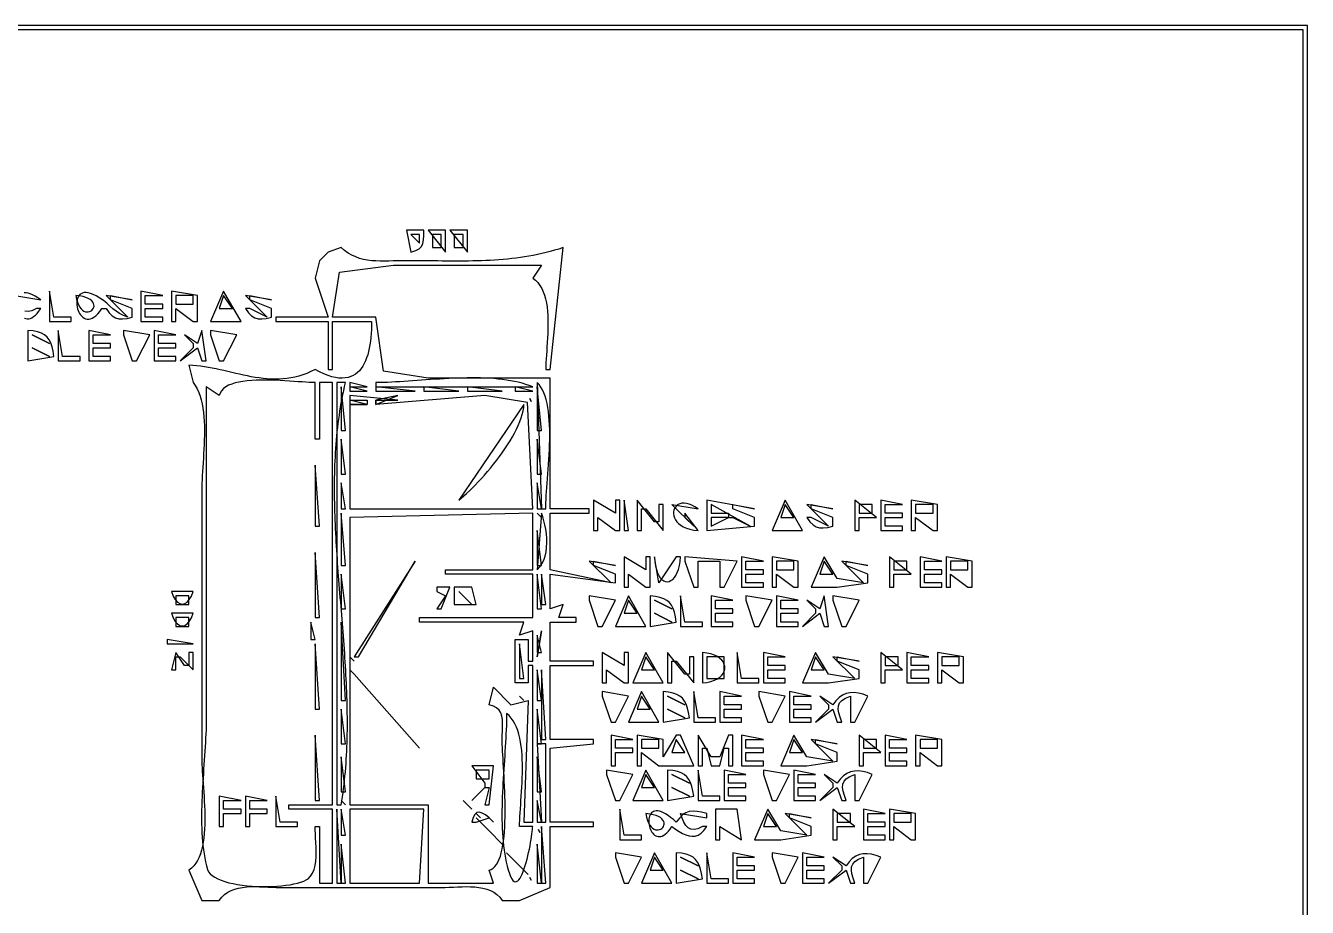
# Model space of a CAD drawing. Extents: x 0 to 2384, y 0 to 1684.
# Drawn here: x 160.5 to 455, y 1310.5 to 1513 of the extents above; entities that cross this region are included whole.
import ezdxf

# ---------------------------------------------------------------- set-up
doc = ezdxf.new("R2010")
doc.units = 0
doc.layers.add('C251', color=251, linetype='CONTINUOUS')
doc.layers.add('C7', color=7, linetype='CONTINUOUS')

msp = doc.modelspace()

# ---------------------------------------------------------------- linework, layer by layer
at = {"layer": 'C251'}
for points in [[(233, 1430), (233, 1420), (234, 1420), (233, 1430)], [(235, 1430), (235, 1429), (239, 1429), (235, 1430)], [(241, 1430), (241, 1429), (250, 1429), (241, 1430)], [(252, 1430), (252, 1429), (260, 1429), (252, 1430)], [(262, 1430), (262, 1429), (270, 1429), (262, 1430)], [(273, 1430), (273, 1429), (277, 1429), (273, 1430)], [(278, 1430), (278, 1420), (279, 1420), (278, 1430)], [(235, 1427), (235, 1426), (239, 1426), (235, 1427)], [(246, 1428), (241, 1427), (241, 1426), (246, 1428)], [(275, 1426), (260, 1404), (260.5727, 1404.4568), (261.1752, 1404.9661), (261.8038, 1405.5245), (262.4547, 1406.1288), (263.1241, 1406.7759), (263.8083, 1407.4624), (264.5036, 1408.1852), (265.2061, 1408.9409), (265.9121, 1409.7264), (266.6179, 1410.5384), (267.3197, 1411.3737), (268.0137, 1412.2291), (268.6963, 1413.1012), (269.3636, 1413.9869), (270.0118, 1414.883), (270.6373, 1415.7861), (271.2363, 1416.6932), (271.805, 1417.6008), (272.3396, 1418.5059), (272.8364, 1419.4051), (273.2917, 1420.2952), (273.7017, 1421.173), (274.0627, 1422.0352), (274.3708, 1422.8787), (274.6223, 1423.7001), (274.8135, 1424.4963), (274.9407, 1425.264), (275, 1426)], [(276.3333, 1427.3334), (276.6667, 1426.6666), (276.3333, 1427.3334)], [(233, 1418), (233, 1410), (234, 1410), (233, 1418)], [(278, 1418), (278, 1410), (279, 1410), (278, 1418)], [(233, 1408), (233, 1402), (234, 1402), (233, 1408)], [(278, 1408), (278, 1402), (279, 1402), (278, 1408)], [(233, 1401), (233, 1389), (234, 1389), (233, 1401)], [(278, 1401), (279, 1400), (278, 1401)], [(278, 1397), (278, 1389), (279, 1389), (278, 1397)], [(250, 1390), (236, 1368), (237, 1368), (250, 1390)], [(233, 1387), (233, 1379), (234, 1379), (233, 1387)], [(278, 1387), (278, 1379), (279, 1379), (278, 1387)], [(194, 1378), (194.4159, 1376.9621), (194.8879, 1376.1549), (195.4019, 1375.5784), (195.9439, 1375.2324), (196.4999, 1375.1171), (197.0559, 1375.2324), (197.598, 1375.5784), (198.112, 1376.1549), (198.584, 1376.9621), (199, 1378), (194, 1378)], [(233, 1376), (233, 1358), (234, 1358), (233, 1376)], [(278, 1373), (278, 1369), (279, 1369), (278, 1373)], [(195, 1369), (194, 1365), (195, 1365), (195, 1368), (196, 1368), (199, 1365), (199, 1369), (198, 1369), (198, 1366), (197, 1366), (195, 1369)], [(235, 1368), (236, 1367), (235, 1368)], [(293, 1369), (293, 1362), (294, 1362), (294, 1365), (298, 1362), (299, 1362), (299, 1369), (298, 1369), (298, 1366), (293, 1369)], [(303, 1369), (300, 1362), (301, 1362), (306, 1362), (307, 1362), (303, 1369)], [(308, 1369), (308, 1362), (309, 1362), (309, 1367), (310, 1367), (314, 1362), (314, 1368), (313, 1368), (313, 1364), (312, 1364), (308, 1369)], [(316, 1369), (316, 1362), (317.0304, 1362.1279), (317.9463, 1362.336), (318.7478, 1362.6149), (319.4347, 1362.955), (320.0072, 1363.347), (320.4651, 1363.7814), (320.8086, 1364.2489), (321.0376, 1364.7399), (321.1521, 1365.245), (321.152, 1365.7549), (321.0376, 1366.26), (320.8086, 1366.751), (320.4651, 1367.2185), (320.0071, 1367.6529), (319.4347, 1368.0449), (318.7477, 1368.385), (317.9463, 1368.6639), (317.0304, 1368.872), (316, 1369)], [(324, 1369), (324, 1362), (329, 1362), (329, 1363), (325, 1363), (324, 1369)], [(330, 1369), (330, 1362), (335, 1362), (335, 1363), (331, 1363), (331, 1365), (335, 1365), (335, 1366), (331, 1366), (331, 1368), (335, 1368), (330, 1369)], [(342, 1369), (339, 1362), (340, 1362), (345, 1362), (352, 1363), (352, 1365), (347, 1367), (347, 1368), (352, 1367), (346, 1368), (351, 1363), (345, 1364), (342, 1369)], [(357, 1369), (357, 1362), (358, 1362), (358, 1365), (362, 1365), (357, 1369)], [(363, 1369), (363, 1362), (368, 1362), (368, 1363), (364, 1363), (364, 1365), (368, 1365), (368, 1366), (364, 1366), (364, 1368), (368, 1368), (363, 1369)], [(370, 1369), (370, 1362), (371, 1362), (371, 1365), (375, 1362), (376, 1362), (376, 1368), (370, 1369)], [(235, 1365), (236, 1364), (235, 1365)], [(236, 1364), (251, 1347), (236, 1364)], [(278, 1365), (278, 1358), (279, 1358), (278, 1365)], [(233, 1356), (233, 1348), (234, 1348), (233, 1356)], [(278, 1356), (278, 1348), (279, 1348), (278, 1356)], [(233, 1345), (233, 1337), (234, 1337), (233, 1345)], [(278, 1345), (278, 1337), (279, 1337), (278, 1345)], [(233, 1335), (234, 1334), (233, 1335)], [(261, 1335), (263, 1333), (261, 1335)], [(278, 1335), (278, 1330), (279, 1330), (278, 1335)], [(233, 1333), (233, 1327), (234, 1327), (233, 1333)], [(264, 1331), (265, 1330), (264, 1331)], [(265, 1330), (266, 1329), (265, 1330)], [(266, 1329), (267, 1328), (266, 1329)], [(267, 1331), (268, 1330), (267, 1331)], [(278.3333, 1328.3334), (278.6667, 1327.6666), (278.3333, 1328.3334)], [(267, 1328), (268, 1327), (267, 1328)], [(268, 1327), (269, 1326), (268, 1327)], [(269, 1326), (270, 1325), (269, 1326)], [(233, 1325), (233, 1316), (234, 1316), (233, 1325)], [(271, 1323), (272, 1322), (271, 1323)], [(278, 1325), (278, 1316), (279, 1316), (278, 1325)], [(296, 1323), (296, 1322), (298, 1316), (299, 1316), (302, 1322), (296, 1323)], [(305, 1323), (302, 1316), (303, 1316), (308, 1316), (309, 1316), (305, 1323)], [(310, 1323), (310, 1316), (316, 1317), (315.8136, 1318.1924), (315.5809, 1319.2249), (315.2847, 1320.1079), (314.908, 1320.8522), (314.4336, 1321.4683), (313.8446, 1321.967), (313.1238, 1322.3589), (312.2541, 1322.6546), (311.2185, 1322.8647), (310, 1323)], [(317, 1323), (317, 1316), (322, 1316), (322, 1317), (318, 1317), (317, 1323)], [(323, 1323), (323, 1316), (328, 1316), (328, 1317), (324, 1317), (324, 1319), (328, 1319), (328, 1320), (324, 1320), (324, 1322), (328, 1322), (323, 1323)], [(332, 1323), (332, 1322), (334, 1316), (335, 1316), (338, 1322), (332, 1323)], [(339, 1323), (339, 1316), (344, 1316), (344, 1317), (340, 1317), (340, 1319), (344, 1319), (344, 1320), (340, 1320), (340, 1322), (344, 1322), (339, 1323)], [(349, 1320), (346, 1322), (348, 1320), (348, 1319), (345, 1316), (349, 1319), (350, 1316), (351, 1316), (350.6248, 1317.149), (350.3538, 1318.1436), (350.224, 1319.004), (350.2728, 1319.7504), (350.5375, 1320.403), (351.0554, 1320.982), (351.8638, 1321.5076), (353, 1322), (353, 1316), (354, 1316), (357, 1322), (355.9137, 1322.3968), (354.8764, 1322.6597), (353.8882, 1322.7796), (352.9493, 1322.7478), (352.0598, 1322.5552), (351.2199, 1322.193), (350.4298, 1321.6523), (349.6898, 1320.9243), (349, 1320)], [(272, 1322), (276, 1318), (272, 1322)], [(276.3333, 1317.3334), (276.6667, 1316.6666), (276.3333, 1317.3334)]]:
    msp.add_lwpolyline(points, dxfattribs=at)
at = {"layer": 'C7'}
for points in [[(94, 1513), (94, 449), (455, 449), (455, 1513), (94, 1513)], [(95, 1512), (95, 1192), (454, 1192), (454, 1512), (95, 1512)], [(248, 1466), (249, 1461), (250.1243, 1461.3258), (250.919, 1461.7537), (251.4426, 1462.3), (251.7538, 1462.9813), (251.9113, 1463.8141), (251.9738, 1464.8148), (252, 1466), (248, 1466)], [(249, 1465), (251, 1463), (251, 1465), (249, 1465)], [(253, 1466), (257, 1461), (257, 1466), (253, 1466)], [(254, 1465), (254, 1462), (256, 1462), (256, 1465), (254, 1465)], [(258, 1466), (262, 1461), (262, 1466), (258, 1466)], [(259, 1465), (259, 1462), (261, 1462), (261, 1465), (259, 1465)], [(233, 1462), (230, 1461), (228, 1459), (227, 1455), (230, 1446), (218, 1446), (218, 1445), (230, 1445), (230, 1434), (231, 1434), (231, 1445), (240, 1445), (239.9903, 1444.0783), (239.9608, 1443.1679), (239.9101, 1442.2716), (239.8369, 1441.3925), (239.7401, 1440.5338), (239.6182, 1439.6985), (239.4701, 1438.8897), (239.2945, 1438.1104), (239.0901, 1437.3637), (238.8556, 1436.6526), (238.5898, 1435.9803), (238.2914, 1435.3498), (237.9591, 1434.7642), (237.5917, 1434.2265), (237.1879, 1433.7398), (236.7464, 1433.3072), (236.2659, 1432.9318), (235.7452, 1432.6165), (235.1831, 1432.3645), (234.5781, 1432.1789), (233.9292, 1432.0627), (233.2349, 1432.0189), (232.4941, 1432.0508), (231.7054, 1432.1612), (230.8676, 1432.3533), (229.9794, 1432.6302), (229.0396, 1432.9949), (228.0469, 1433.4504), (227, 1434), (226.0586, 1433.5293), (225.1215, 1433.1222), (224.1885, 1432.7758), (223.2595, 1432.4867), (222.3342, 1432.252), (221.4123, 1432.0684), (220.4938, 1431.9328), (219.5783, 1431.8422), (218.6658, 1431.7933), (217.7559, 1431.783), (216.8485, 1431.8083), (215.9433, 1431.8659), (215.0402, 1431.9529), (214.139, 1432.0659), (213.2394, 1432.2019), (212.3413, 1432.3578), (211.4444, 1432.5304), (210.5485, 1432.7167), (209.6535, 1432.9134), (208.7591, 1433.1174), (207.8651, 1433.3257), (206.9713, 1433.5351), (206.0775, 1433.7424), (205.1836, 1433.9445), (204.2892, 1434.1384), (203.3942, 1434.3208), (202.4984, 1434.4886), (201.6016, 1434.6388), (200.7035, 1434.7681), (199.804, 1434.8735), (198.9029, 1434.9518), (198, 1435), (199, 1431), (199.4778, 1430.3009), (199.8968, 1429.5485), (200.2603, 1428.7469), (200.5718, 1427.9001), (200.8345, 1427.0124), (201.0518, 1426.0877), (201.2271, 1425.1303), (201.3636, 1424.1443), (201.4648, 1423.1338), (201.5339, 1422.1029), (201.5743, 1421.0558), (201.5893, 1419.9965), (201.5824, 1418.9293), (201.5568, 1417.8581), (201.5159, 1416.7873), (201.463, 1415.7208), (201.4015, 1414.6628), (201.3347, 1413.6174), (201.2659, 1412.5888), (201.1986, 1411.5811), (201.136, 1410.5983), (201.0815, 1409.6447), (201.0384, 1408.7244), (201.0101, 1407.8414), (201, 1407), (201, 1344), (201.0101, 1343.2889), (201.0385, 1342.5177), (201.082, 1341.6917), (201.1375, 1340.8163), (201.2019, 1339.8968), (201.2722, 1338.9387), (201.3451, 1337.9474), (201.4176, 1336.9282), (201.4867, 1335.8865), (201.5491, 1334.8278), (201.6017, 1333.7574), (201.6416, 1332.6808), (201.6655, 1331.6032), (201.6704, 1330.5302), (201.6531, 1329.467), (201.6106, 1328.4191), (201.5397, 1327.392), (201.4373, 1326.3908), (201.3004, 1325.4212), (201.1258, 1324.4884), (200.9104, 1323.5979), (200.6512, 1322.755), (200.3449, 1321.9651), (199.9885, 1321.2336), (199.579, 1320.566), (199.1131, 1319.9676), (198.5878, 1319.4438), (198, 1319), (201, 1312), (205, 1312), (205.5741, 1312.7573), (206.2244, 1313.39), (206.943, 1313.9086), (207.7223, 1314.3235), (208.5546, 1314.645), (209.4321, 1314.8836), (210.3471, 1315.0497), (211.292, 1315.1537), (212.2589, 1315.2059), (213.2403, 1315.2169), (214.2285, 1315.1971), (215.2156, 1315.1568), (216.194, 1315.1064), (217.156, 1315.0565), (218.0939, 1315.0173), (219, 1314.9993)], [(219, 1314.9992), (219.9993, 1314.995), (220.9988, 1314.9912), (221.9982, 1314.9879), (222.9977, 1314.9851), (223.9972, 1314.9826), (224.9968, 1314.9805), (225.9964, 1314.9788), (226.996, 1314.9774), (227.9956, 1314.9764), (228.9953, 1314.9757), (229.995, 1314.9752), (230.9947, 1314.9751), (231.9945, 1314.9751), (232.9943, 1314.9754), (233.9942, 1314.9759), (234.994, 1314.9766), (235.9939, 1314.9775), (236.9939, 1314.9785), (237.9939, 1314.9796), (238.9939, 1314.9809), (239.9939, 1314.9822), (240.994, 1314.9836), (241.9942, 1314.9851), (242.9943, 1314.9866), (243.9945, 1314.9881), (244.9948, 1314.9896), (245.995, 1314.9911), (246.9953, 1314.9925), (247.9957, 1314.9938), (248.9961, 1314.9951), (249.9965, 1314.9963), (250.997, 1314.9973), (251.9975, 1314.9982), (252.9981, 1314.9989), (253.9986, 1314.9995), (254.9993, 1314.9998), (256, 1315), (256.9071, 1315.0146), (257.8457, 1315.0516), (258.8079, 1315.1003), (259.7863, 1315.1503), (260.7731, 1315.1908), (261.7606, 1315.2115), (262.7414, 1315.2016), (263.7077, 1315.1508), (264.6518, 1315.0483), (265.5662, 1314.8837), (266.4432, 1314.6464), (267.2752, 1314.3259), (268.0545, 1313.9115), (268.7735, 1313.3928), (269.4245, 1312.7591), (270, 1312), (274, 1312), (281, 1315), (281, 1329), (291, 1329), (291, 1330), (281, 1330), (281, 1347), (291, 1348), (291, 1349), (281, 1349), (281, 1366), (291, 1366), (291, 1367), (281, 1367), (281, 1376), (287, 1376), (287, 1377), (283, 1377), (284, 1380), (281, 1379), (281, 1387), (296, 1385), (296, 1387), (291, 1389), (291, 1390), (296, 1389), (290, 1390), (295, 1385), (281, 1388), (281, 1401), (290, 1401), (290, 1402), (281, 1402), (281, 1432), (253, 1432), (242.7423, 1433.6034), (241, 1446), (231, 1446), (232.6034, 1456.3966), (245, 1458), (279, 1458), (277, 1455), (277.6309, 1454.5235), (278.1857, 1453.9674), (278.6688, 1453.3379), (279.0845, 1452.6411), (279.4373, 1451.8831), (279.7314, 1451.07), (279.9714, 1450.208), (280.1615, 1449.3031), (280.3062, 1448.3616), (280.4098, 1447.3894), (280.4767, 1446.3929), (280.5113, 1445.378), (280.5179, 1444.3509), (280.501, 1443.3177), (280.4649, 1442.2846), (280.4141, 1441.2577), (280.3528, 1440.2431), (280.2854, 1439.2469), (280.2165, 1438.2753), (280.1502, 1437.3344), (280.091, 1436.4302), (280.0434, 1435.569), (280.0115, 1434.7569), (280, 1434), (281, 1434), (284, 1462), (283.0187, 1461.6835), (282.0375, 1461.3887), (281.0561, 1461.1151), (280.0745, 1460.8616), (279.0925, 1460.6278), (278.1102, 1460.4127), (277.1274, 1460.2156), (276.144, 1460.0358), (275.1599, 1459.8726), (274.175, 1459.7252), (273.1893, 1459.5929), (272.2026, 1459.4749), (271.2148, 1459.3704), (270.226, 1459.2788), (269.2359, 1459.1993), (268.2445, 1459.1311), (267.2517, 1459.0734), (266.2574, 1459.0257), (265.2615, 1458.987), (264.2639, 1458.9567), (263.2646, 1458.934), (262.2634, 1458.9181), (261.2602, 1458.9084), (260.255, 1458.9041), (259.2477, 1458.9044), (258.2381, 1458.9085), (257.2262, 1458.9158), (256.2119, 1458.9256), (255.1951, 1458.9369), (254.1757, 1458.9492), (253.1537, 1458.9616), (252.1288, 1458.9734), (251.1011, 1458.9839), (250.0705, 1458.9923), (249.0368, 1458.9979), (248, 1459), (246.9853, 1458.9899), (245.9724, 1458.9657), (244.9629, 1458.936), (243.9587, 1458.9094), (242.9618, 1458.8946), (241.9739, 1458.9004), (240.9969, 1458.9355), (240.0327, 1459.0084), (239.0831, 1459.128), (238.1499, 1459.3029), (237.235, 1459.5417), (236.3403, 1459.8532), (235.4676, 1460.2461), (234.6187, 1460.7291), (233.7955, 1461.3108), (233, 1462)], [(166, 1452), (166, 1445), (171, 1445), (171, 1446), (167, 1446), (166, 1452)], [(187, 1452), (187, 1445), (192, 1445), (192, 1446), (188, 1446), (188, 1448), (192, 1448), (192, 1449), (188, 1449), (188, 1451), (192, 1451), (187, 1452)], [(194, 1452), (194, 1445), (195, 1445), (195, 1448), (199, 1445), (200, 1445), (200, 1451), (194, 1452)], [(206, 1452), (203, 1445), (204, 1445), (209, 1445), (210, 1445), (206, 1452)], [(158, 1451), (164, 1450), (163.3082, 1450.4858), (162.668, 1450.8777), (162.0782, 1451.1812), (161.5375, 1451.4015), (161.045, 1451.5442), (160.5992, 1451.6147), (160.1991, 1451.6182)], [(172, 1451), (172.1741, 1450.1591), (172.3912, 1449.4396), (172.6447, 1448.8346), (172.9277, 1448.3373), (173.2335, 1447.941), (173.5552, 1447.6388), (173.8862, 1447.424), (174.2195, 1447.2897), (174.5486, 1447.2292), (174.8664, 1447.2356), (175.1664, 1447.3021), (175.4417, 1447.4221), (175.6855, 1447.5885), (175.891, 1447.7947), (176.0516, 1448.0339), (176.1603, 1448.2992), (176.2105, 1448.5839), (176.1954, 1448.8812), (176.1081, 1449.1842), (175.9419, 1449.4862), (175.69, 1449.7803), (175.3457, 1450.0598), (174.9021, 1450.3179), (174.3525, 1450.5478), (173.6901, 1450.7426), (172.9082, 1450.8956), (172, 1451)], [(178, 1448), (179, 1448), (179.7171, 1447.0114), (180.4118, 1446.3119), (181.1256, 1445.8685), (181.8999, 1445.6485), (182.7761, 1445.619), (183.7957, 1445.7471), (185, 1446), (185, 1448), (180, 1450), (180, 1451), (185, 1450), (179, 1451), (184, 1446), (182.988, 1446.3818), (182.0964, 1446.8508), (181.2947, 1447.3879), (180.5527, 1447.9735), (179.8402, 1448.5886), (179.1269, 1449.2138), (178.3825, 1449.8299), (177.5769, 1450.4176), (176.6797, 1450.9576), (176.0263, 1451.2736), (175.4309, 1451.4956), (174.8919, 1451.6301), (174.4079, 1451.6838), (173.9773, 1451.663), (173.5986, 1451.5743), (173.2703, 1451.4242), (172.991, 1451.2193), (172.7591, 1450.9661), (172.5732, 1450.671), (172.4317, 1450.3406), (172.3331, 1449.9815), (172.276, 1449.6001), (172.2588, 1449.203), (172.2802, 1448.7967), (172.3384, 1448.3877), (172.4321, 1447.9825), (172.5598, 1447.5877), (172.72, 1447.2098), (172.9111, 1446.8552), (173.1317, 1446.5306), (173.3802, 1446.2424), (173.6553, 1445.9972), (173.9553, 1445.8014), (174.2788, 1445.6617), (174.6243, 1445.5845), (174.9903, 1445.5763), (175.3752, 1445.6437), (175.7777, 1445.7931), (176.1961, 1446.0312), (176.6291, 1446.3644), (177.075, 1446.7992), (177.5325, 1447.3422), (178, 1448)], [(195, 1451), (195, 1449), (199, 1449), (199, 1451), (195, 1451)], [(206, 1451), (205, 1448), (208, 1448), (206, 1451)], [(211, 1451), (216, 1446), (212, 1448), (211, 1448), (211.7171, 1447.0114), (212.4118, 1446.3119), (213.1256, 1445.8685), (213.8999, 1445.6485), (214.7761, 1445.619), (215.7957, 1445.7471), (217, 1446), (217, 1448), (212, 1450), (212, 1451), (217, 1450), (211, 1451)], [(160.2529, 1445.8003), (160.5585, 1445.6979), (160.8826, 1445.6527), (161.2241, 1445.6702), (161.5817, 1445.7557), (161.9542, 1445.9146), (162.3405, 1446.1524), (162.7394, 1446.4744), (163.1498, 1446.8861), (163.5703, 1447.3928), (164, 1448)], [(164, 1448), (163, 1448), (161.9539, 1447.5133), (161.071, 1447.3215), (160.3299, 1447.4001)], [(161, 1443), (161, 1436), (167, 1437), (166.8136, 1438.1924), (166.5809, 1439.2248), (166.2847, 1440.1078), (165.908, 1440.8521), (165.4336, 1441.4683), (164.8446, 1441.967), (164.1238, 1442.3589), (163.2541, 1442.6546), (162.2185, 1442.8647), (161, 1443)], [(162, 1442), (166, 1440), (162, 1442)], [(168, 1443), (168, 1436), (173, 1436), (173, 1437), (169, 1437), (168, 1443)], [(175, 1443), (175, 1436), (180, 1436), (180, 1437), (176, 1437), (176, 1439), (180, 1439), (180, 1440), (176, 1440), (176, 1442), (180, 1442), (175, 1443)], [(183, 1443), (183, 1442), (185, 1436), (186, 1436), (189, 1442), (183, 1443)], [(190, 1443), (190, 1436), (195, 1436), (195, 1437), (191, 1437), (191, 1439), (195, 1439), (195, 1440), (191, 1440), (191, 1442), (195, 1442), (190, 1443)], [(201, 1443), (200, 1440), (197, 1442), (199, 1440), (199, 1439), (196, 1436), (200, 1439), (201, 1436), (202, 1436), (201, 1443)], [(203, 1443), (203, 1442), (205, 1436), (206, 1436), (209, 1442), (203, 1443)], [(162, 1439), (166, 1437), (162, 1439)], [(202.3179, 1319.1481), (202.541, 1318.6431), (202.893, 1318.1754), (203.3643, 1317.7442), (203.9452, 1317.3492), (204.6262, 1316.9897), (205.3974, 1316.6652), (206.2494, 1316.3753), (207.1725, 1316.1194), (208.157, 1315.897), (209.1933, 1315.7076), (210.2718, 1315.5506), (211.3828, 1315.4256), (212.5167, 1315.3319), (213.6638, 1315.2692), (214.8145, 1315.2368), (215.9592, 1315.2343), (217.0883, 1315.2611), (218.192, 1315.3167), (219.2608, 1315.4006), (220.285, 1315.5122), (221.255, 1315.6511), (222.1611, 1315.8168), (222.9938, 1316.0086), (223.7433, 1316.2261), (224.4, 1316.4688), (224.9543, 1316.7362), (225.3966, 1317.0277), (225.9783, 1317.6165), (226.431, 1318.3379), (226.769, 1319.1707), (227.0067, 1320.0939), (227.1584, 1321.0864), (227.2385, 1322.1273), (227.2614, 1323.1955), (227.2413, 1324.27), (227.1927, 1325.3296), (227.1299, 1326.3535), (227.0673, 1327.3205), (227.0192, 1328.2097), (227, 1329), (228, 1329), (228, 1316), (231, 1316), (231, 1333), (221, 1333), (221, 1334), (231, 1334), (231, 1431), (228, 1431), (228, 1418), (227, 1418), (227, 1431), (226.3795, 1431.0106), (225.6713, 1431.0402), (224.884, 1431.0851), (224.0264, 1431.1416), (223.1072, 1431.2062), (222.1351, 1431.2751), (221.1187, 1431.3449), (220.0669, 1431.4118), (218.9884, 1431.4723), (217.8917, 1431.5227), (216.7857, 1431.5594), (215.6791, 1431.5788), (214.5806, 1431.5771), (213.4989, 1431.551), (212.4427, 1431.4966), (211.4207, 1431.4103), (210.4416, 1431.2887), (209.5142, 1431.1279), (208.6472, 1430.9244), (207.8492, 1430.6746), (207.129, 1430.3749), (206.4954, 1430.0216), (205.9569, 1429.611), (205.5224, 1429.1397), (205.2005, 1428.6038), (205, 1428)], [(241, 1431), (241, 1430), (277, 1430), (276.2109, 1430.31), (275.3948, 1430.5905), (274.5531, 1430.8426), (273.6872, 1431.0674), (272.7987, 1431.2662), (271.8889, 1431.4402), (270.9593, 1431.5906), (270.0113, 1431.7185), (269.0464, 1431.8251), (268.066, 1431.9116), (267.0715, 1431.9793), (266.0644, 1432.0292), (265.0461, 1432.0626), (264.0181, 1432.0807), (262.9818, 1432.0846), (261.9386, 1432.0756), (260.8901, 1432.0549), (259.8375, 1432.0235), (258.7824, 1431.9828), (257.7262, 1431.9339), (256.6704, 1431.878), (255.6164, 1431.8162), (254.5656, 1431.7498), (253.5194, 1431.68), (252.4794, 1431.6079), (251.4469, 1431.5348), (250.4234, 1431.4618), (249.4104, 1431.3901), (248.4092, 1431.3209), (247.4213, 1431.2554), (246.4482, 1431.1947), (245.4913, 1431.1402), (244.552, 1431.0929), (243.6318, 1431.054), (242.732, 1431.0248), (241.8543, 1431.0064), (241, 1431)], [(205, 1428), (202, 1430), (202, 1354), (201.9937, 1353.0988), (201.9756, 1352.1788), (201.947, 1351.2412), (201.9088, 1350.2872), (201.8624, 1349.3179), (201.8088, 1348.3346), (201.7491, 1347.3385), (201.6847, 1346.3308), (201.6165, 1345.3127), (201.5457, 1344.2854), (201.4736, 1343.2501), (201.4012, 1342.208), (201.3297, 1341.1604), (201.2602, 1340.1084), (201.194, 1339.0533), (201.1321, 1337.9962), (201.0758, 1336.9384), (201.0261, 1335.8811), (200.9842, 1334.8254), (200.9513, 1333.7726), (200.9285, 1332.724), (200.917, 1331.6806), (200.9179, 1330.6437), (200.9324, 1329.6145), (200.9617, 1328.5943), (201.0068, 1327.5842), (201.069, 1326.5854), (201.1493, 1325.5992), (201.249, 1324.6267), (201.3692, 1323.6691), (201.511, 1322.7278), (201.6756, 1321.8038), (201.8642, 1320.8984), (202.0779, 1320.0128), (202.3179, 1319.1482)], [(232, 1431), (232, 1334), (233, 1334), (233.1536, 1334.9381), (233.2972, 1335.8784), (233.4312, 1336.8208), (233.5556, 1337.7652), (233.6708, 1338.7116), (233.7768, 1339.6599), (233.874, 1340.6101), (233.9625, 1341.5622), (234.0426, 1342.5161), (234.1145, 1343.4717), (234.1784, 1344.429), (234.2344, 1345.388), (234.2829, 1346.3486), (234.3241, 1347.3108), (234.3581, 1348.2746), (234.3852, 1349.2398), (234.4055, 1350.2064), (234.4194, 1351.1745), (234.427, 1352.1439), (234.4285, 1353.1146), (234.4242, 1354.0865), (234.4142, 1355.0597), (234.3989, 1356.0341), (234.3783, 1357.0096), (234.3527, 1357.9861), (234.3224, 1358.9637), (234.2875, 1359.9423), (234.2483, 1360.9218), (234.2049, 1361.9022), (234.1577, 1362.8835), (234.1067, 1363.8656), (234.0523, 1364.8484), (233.9946, 1365.832), (233.9339, 1366.8162), (233.8703, 1367.8011), (233.8041, 1368.7866), (233.7356, 1369.7725), (233.6648, 1370.759), (233.5921, 1371.7459), (233.5176, 1372.7333), (233.4416, 1373.721), (233.3643, 1374.709), (233.2858, 1375.6972), (233.2065, 1376.6857), (233.1265, 1377.6744), (233.0461, 1378.6631), (232.9654, 1379.652), (232.8847, 1380.6409), (232.8041, 1381.6299), (232.724, 1382.6187), (232.6445, 1383.6075), (232.5658, 1384.5961), (232.4882, 1385.5845), (232.4119, 1386.5728), (232.337, 1387.5607), (232.2638, 1388.5483), (232.1926, 1389.5356), (232.1234, 1390.5224), (232.0567, 1391.5088), (231.9925, 1392.4947), (231.931, 1393.48), (231.8726, 1394.4647), (231.8173, 1395.4488), (231.7655, 1396.4322), (231.7173, 1397.4149), (231.673, 1398.3969), (231.6328, 1399.378), (231.5968, 1400.3582), (231.5654, 1401.3375), (231.5386, 1402.3159), (231.5168, 1403.2933), (231.5002, 1404.2696), (231.4889, 1405.2449), (231.4832, 1406.219), (231.4833, 1407.1919), (231.4894, 1408.1636), (231.5017, 1409.1341), (231.5204, 1410.1032), (231.5459, 1411.071), (231.5782, 1412.0373), (231.6176, 1413.0022), (231.6643, 1413.9657), (231.7185, 1414.9275), (231.7804, 1415.8878), (231.8503, 1416.8465), (231.9284, 1417.8035), (232.0149, 1418.7587), (232.1099, 1419.7122), (232.2138, 1420.6639), (232.3267, 1421.6137), (232.4489, 1422.5617), (232.5805, 1423.5076), (232.7218, 1424.4516), (232.873, 1425.3936), (233.0343, 1426.3334), (233.2059, 1427.2712), (233.3881, 1428.2067), (233.581, 1429.1401), (233.7849, 1430.0712), (234, 1431), (232, 1431)], [(235, 1431), (235, 1430), (239, 1430), (235, 1431)], [(278, 1431), (279, 1402), (280, 1402), (280.0092, 1402.675), (280.0353, 1403.4158), (280.0762, 1404.2173), (280.1294, 1405.0746), (280.1928, 1405.9825), (280.2641, 1406.9361), (280.3411, 1407.9305), (280.4214, 1408.9606), (280.5028, 1410.0213), (280.5831, 1411.1078), (280.6599, 1412.2149), (280.7311, 1413.3378), (280.7944, 1414.4713), (280.8474, 1415.6105), (280.8881, 1416.7505), (280.914, 1417.886), (280.9229, 1419.0123), (280.9126, 1420.1243), (280.8808, 1421.2169), (280.8253, 1422.2852), (280.7437, 1423.3241), (280.6339, 1424.3288), (280.4935, 1425.2941), (280.3203, 1426.215), (280.1121, 1427.0866), (279.8666, 1427.9039), (279.5814, 1428.6618), (279.2545, 1429.3554), (278.8834, 1429.9796), (278.466, 1430.5294), (278, 1431)], [(235, 1428), (235, 1427), (239, 1427), (239, 1426), (235, 1426), (235, 1402), (277, 1402), (275.821, 1426.3966), (266, 1428), (241, 1426), (241, 1427), (246, 1427), (235, 1428)], [(227, 1412), (227, 1398), (228, 1398), (227, 1412)], [(291, 1404), (291, 1397), (292, 1397), (292, 1400), (296, 1397), (297, 1397), (297, 1404), (296, 1404), (296, 1401), (291, 1404)], [(298, 1404), (298, 1397), (299, 1397), (298, 1404)], [(301, 1404), (301, 1397), (302, 1397), (302, 1402), (303, 1402), (307, 1397), (307, 1403), (306, 1403), (306, 1399), (305, 1399), (301, 1404)], [(315, 1397), (312, 1401), (312, 1400), (314, 1398), (309, 1403), (315, 1402), (314.2792, 1402.4861), (313.595, 1402.8511), (312.9503, 1403.1033), (312.3483, 1403.2511), (311.7919, 1403.3028), (311.2844, 1403.2667), (310.8287, 1403.1512), (310.428, 1402.9647), (310.0852, 1402.7154), (309.8036, 1402.4117), (309.5861, 1402.0619), (309.4359, 1401.6745), (309.3559, 1401.2577), (309.3494, 1400.8198), (309.4193, 1400.3692), (309.5687, 1399.9143), (309.8008, 1399.4634), (310.1185, 1399.0247), (310.525, 1398.6068), (311.0233, 1398.2178), (311.6165, 1397.8662), (312.3077, 1397.5603), (313.1, 1397.3084), (313.9964, 1397.1188), (315, 1397)], [(317, 1404), (317, 1397), (328, 1398), (328, 1400), (323, 1402), (323, 1403), (328, 1402), (317, 1404)], [(318, 1403), (318, 1401), (322, 1401), (322, 1400), (318, 1400), (318, 1398), (322, 1400), (323, 1400), (327, 1398), (318, 1403)], [(335, 1404), (332, 1397), (333, 1397), (338, 1397), (339, 1397), (335, 1404)], [(335, 1403), (334, 1400), (337, 1400), (335, 1403)], [(340, 1403), (345, 1398), (341, 1400), (340, 1400), (340.717, 1399.0115), (341.4118, 1398.312), (342.1256, 1397.8686), (342.8999, 1397.6486), (343.7761, 1397.619), (344.7957, 1397.7471), (346, 1398), (346, 1400), (341, 1402), (341, 1403), (346, 1402), (340, 1403)], [(351, 1404), (351, 1397), (352, 1397), (352, 1400), (356, 1400), (351, 1404)], [(352, 1403), (352, 1401), (355, 1401), (355, 1403), (352, 1403)], [(357, 1404), (357, 1397), (362, 1397), (362, 1398), (358, 1398), (358, 1400), (362, 1400), (362, 1401), (358, 1401), (358, 1403), (362, 1403), (357, 1404)], [(364, 1404), (364, 1397), (365, 1397), (365, 1400), (369, 1397), (370, 1397), (370, 1403), (364, 1404)], [(365, 1403), (365, 1401), (369, 1401), (369, 1403), (365, 1403)], [(235, 1400), (235, 1334), (253, 1334), (253, 1316), (268, 1316), (267, 1319), (267.4868, 1319.1649), (267.9311, 1319.4379), (268.3345, 1319.8127), (268.6989, 1320.2834), (269.0259, 1320.8439), (269.3172, 1321.4882), (269.5746, 1322.2102), (269.7998, 1323.0039), (269.9945, 1323.8633), (270.1605, 1324.7822), (270.2994, 1325.7547), (270.413, 1326.7747), (270.5031, 1327.8361), (270.5712, 1328.933), (270.6193, 1330.0593), (270.6489, 1331.2088), (270.6619, 1332.3757), (270.6599, 1333.5538), (270.6446, 1334.7371), (270.6178, 1335.9196), (270.5813, 1337.0951), (270.5367, 1338.2578), (270.4857, 1339.4014), (270.4302, 1340.52), (270.3717, 1341.6076), (270.3121, 1342.658), (270.253, 1343.6653), (270.1962, 1344.6233), (270.1434, 1345.5261), (270.0964, 1346.3677), (270.0568, 1347.1418), (270.0264, 1347.8427), (270.0068, 1348.464), (270, 1349), (270.0201, 1349.9625), (270.0624, 1350.9165), (270.1, 1351.8491), (270.1061, 1352.7475), (270.0535, 1353.5988), (269.9155, 1354.3902), (269.665, 1355.1089), (269.2751, 1355.7421), (268.719, 1356.2769), (267.9696, 1356.7004), (267, 1357), (268, 1361), (272, 1357), (276, 1358), (275, 1330), (277, 1330), (277, 1366), (276, 1366), (276, 1362), (273, 1362), (273, 1372), (276, 1372), (276, 1367), (277, 1367), (277, 1374), (274, 1373), (275, 1376), (251, 1376), (251, 1377), (277, 1377), (277, 1387), (257, 1387), (257, 1388), (277, 1388), (277, 1401), (235, 1400)], [(279, 1401), (278, 1388), (278.6194, 1388.6472), (279.1294, 1389.397), (279.5362, 1390.2347), (279.8461, 1391.1453), (280.0654, 1392.114), (280.2004, 1393.126), (280.2574, 1394.1665), (280.2426, 1395.2205), (280.1624, 1396.2734), (280.0231, 1397.3101), (279.8308, 1398.316), (279.5921, 1399.2762), (279.313, 1400.1758), (279, 1401)], [(227, 1392), (227, 1377), (228, 1377), (227, 1392)], [(298, 1391), (298, 1384), (299, 1384), (299, 1387), (303, 1384), (304, 1384), (304, 1391), (303, 1391), (303, 1388), (298, 1391)], [(305, 1391), (305.0746, 1389.9054), (305.2179, 1388.9272), (305.4223, 1388.0653), (305.6804, 1387.3193), (305.9847, 1386.6891), (306.3276, 1386.1746), (306.7018, 1385.7754), (307.0997, 1385.4915), (307.5138, 1385.3226), (307.9367, 1385.2685), (308.3608, 1385.329), (308.7787, 1385.504), (309.183, 1385.7932), (309.566, 1386.1965), (309.9203, 1386.7136), (310.2385, 1387.3443), (310.513, 1388.0885), (310.7365, 1388.946), (310.9013, 1389.9165), (311, 1391), (310, 1391), (306, 1385), (305, 1391)], [(312, 1391), (312, 1390), (314, 1384), (315, 1384), (315, 1390), (320, 1390), (320, 1384), (321, 1384), (324, 1390), (312, 1391)], [(325, 1391), (325, 1384), (330, 1384), (330, 1385), (326, 1385), (326, 1387), (330, 1387), (330, 1388), (326, 1388), (326, 1390), (330, 1390), (325, 1391)], [(332, 1391), (332, 1384), (333, 1384), (333, 1387), (337, 1384), (338, 1384), (338, 1390), (332, 1391)], [(344, 1391), (341, 1384), (342, 1384), (347, 1384), (354, 1385), (354, 1387), (349, 1389), (349, 1390), (354, 1389), (348, 1390), (353, 1385), (347, 1386), (344, 1391)], [(359, 1391), (359, 1384), (360, 1384), (360, 1387), (364, 1387), (359, 1391)], [(366, 1391), (366, 1384), (371, 1384), (371, 1385), (367, 1385), (367, 1387), (371, 1387), (371, 1388), (367, 1388), (367, 1390), (371, 1390), (366, 1391)], [(372, 1391), (372, 1384), (373, 1384), (373, 1387), (377, 1384), (378, 1384), (378, 1390), (372, 1391)], [(333, 1390), (333, 1388), (337, 1388), (337, 1390), (333, 1390)], [(344, 1390), (343, 1387), (346, 1387), (344, 1390)], [(360, 1390), (360, 1388), (363, 1388), (363, 1390), (360, 1390)], [(373, 1390), (373, 1388), (377, 1388), (377, 1390), (373, 1390)], [(279, 1387), (279, 1380), (280, 1380), (279, 1387)], [(194, 1383), (194.4159, 1381.9621), (194.8879, 1381.155), (195.4019, 1380.5784), (195.9439, 1380.2325), (196.5, 1380.1172), (197.056, 1380.2325), (197.598, 1380.5785), (198.112, 1381.155), (198.584, 1381.9622), (199, 1383), (194, 1383)], [(195, 1382), (195, 1380), (198, 1380), (198, 1382), (195, 1382)], [(255, 1384), (255, 1383), (257, 1382), (255, 1379), (256, 1379), (258, 1384), (255, 1384)], [(259, 1384), (259, 1380), (264, 1380), (263, 1384), (259, 1384)], [(260, 1383), (263, 1380), (260, 1383)], [(290, 1382), (290, 1381), (292, 1375), (293, 1375), (296, 1381), (290, 1382)], [(299, 1382), (296, 1375), (297, 1375), (302, 1375), (303, 1375), (299, 1382)], [(304, 1382), (304, 1375), (310, 1376), (309.8136, 1377.1924), (309.5809, 1378.2249), (309.2847, 1379.1079), (308.908, 1379.8522), (308.4336, 1380.4683), (307.8446, 1380.967), (307.1238, 1381.3589), (306.2541, 1381.6546), (305.2185, 1381.8647), (304, 1382)], [(311, 1382), (311, 1375), (316, 1375), (316, 1376), (312, 1376), (311, 1382)], [(318, 1382), (318, 1375), (323, 1375), (323, 1376), (319, 1376), (319, 1378), (323, 1378), (323, 1379), (319, 1379), (319, 1381), (323, 1381), (318, 1382)], [(326, 1382), (326, 1381), (328, 1375), (329, 1375), (332, 1381), (326, 1382)], [(333, 1382), (333, 1375), (338, 1375), (338, 1376), (334, 1376), (334, 1378), (338, 1378), (338, 1379), (334, 1379), (334, 1381), (338, 1381), (333, 1382)], [(344, 1382), (343, 1379), (340, 1381), (342, 1379), (342, 1378), (339, 1375), (343, 1378), (344, 1375), (345, 1375), (344, 1382)], [(346, 1382), (346, 1381), (348, 1375), (349, 1375), (352, 1381), (346, 1382)], [(299, 1381), (298, 1378), (301, 1378), (299, 1381)], [(305, 1381), (309, 1379), (305, 1381)], [(195, 1377), (195, 1375), (198, 1375), (198, 1377), (195, 1377)], [(226, 1376), (226, 1372), (227, 1372), (226, 1376)], [(305, 1378), (309, 1376), (305, 1378)], [(279, 1374), (278, 1368), (279, 1374)], [(193, 1372), (193, 1371), (199, 1371), (193, 1372)], [(227, 1371), (227, 1356), (228, 1356), (227, 1371)], [(274, 1371), (274, 1363), (275, 1363), (274, 1371)], [(303, 1368), (302, 1365), (305, 1365), (303, 1368)], [(317, 1368), (317, 1363), (321, 1363), (321, 1368), (317, 1368)], [(342, 1368), (341, 1365), (344, 1365), (342, 1368)], [(358, 1368), (358, 1366), (361, 1366), (361, 1368), (358, 1368)], [(371, 1368), (371, 1366), (375, 1366), (375, 1368), (371, 1368)], [(279, 1365), (279, 1349), (280, 1349), (279, 1365)], [(274, 1359), (275, 1358), (274, 1359)], [(293, 1360), (293, 1359), (295, 1353), (296, 1353), (299, 1359), (293, 1360)], [(302, 1360), (299, 1353), (300, 1353), (305, 1353), (306, 1353), (302, 1360)], [(302, 1359), (301, 1356), (304, 1356), (302, 1359)], [(307, 1360), (307, 1353), (313, 1354), (312.8136, 1355.1924), (312.5809, 1356.2248), (312.2847, 1357.1079), (311.908, 1357.8521), (311.4336, 1358.4683), (310.8446, 1358.967), (310.1238, 1359.3589), (309.2541, 1359.6546), (308.2185, 1359.8647), (307, 1360)], [(308, 1359), (312, 1357), (308, 1359)], [(314, 1360), (314, 1353), (319, 1353), (319, 1354), (315, 1354), (314, 1360)], [(320, 1360), (320, 1353), (325, 1353), (325, 1354), (321, 1354), (321, 1356), (325, 1356), (325, 1357), (321, 1357), (321, 1359), (325, 1359), (320, 1360)], [(329, 1360), (329, 1359), (331, 1353), (332, 1353), (335, 1359), (329, 1360)], [(336, 1360), (336, 1353), (341, 1353), (341, 1354), (337, 1354), (337, 1356), (341, 1356), (341, 1357), (337, 1357), (337, 1359), (341, 1359), (336, 1360)], [(346, 1357), (343, 1359), (345, 1357), (345, 1356), (342, 1353), (346, 1356), (347, 1353), (348, 1353), (347.6249, 1354.1489), (347.3538, 1355.1435), (347.224, 1356.004), (347.2728, 1356.7504), (347.5375, 1357.403), (348.0554, 1357.982), (348.8638, 1358.5076), (350, 1359), (350, 1353), (351, 1353), (354, 1359), (352.9137, 1359.3968), (351.8764, 1359.6597), (350.8882, 1359.7796), (349.9492, 1359.7478), (349.0597, 1359.5552), (348.2199, 1359.193), (347.4298, 1358.6523), (346.6898, 1357.9243), (346, 1357)], [(271, 1355), (270.9941, 1354.0888), (270.9771, 1353.1609), (270.9501, 1352.2171), (270.9141, 1351.2585), (270.8703, 1350.2863), (270.8195, 1349.3013), (270.763, 1348.3048), (270.7018, 1347.2977), (270.6369, 1346.281), (270.5694, 1345.2559), (270.5003, 1344.2233), (270.4308, 1343.1844), (270.3618, 1342.1401), (270.2945, 1341.0915), (270.2298, 1340.0397), (270.1688, 1338.9857), (270.1127, 1337.9306), (270.0625, 1336.8754), (270.0191, 1335.8211), (269.9837, 1334.7688), (269.9574, 1333.7196), (269.9412, 1332.6745), (269.9361, 1331.6345), (269.9432, 1330.6007), (269.9637, 1329.5741), (269.9984, 1328.5558), (270.0485, 1327.5469), (270.1151, 1326.5483), (270.1992, 1325.5612), (270.3019, 1324.5865), (270.4242, 1323.6254), (270.5672, 1322.6789), (270.7319, 1321.7479), (270.9194, 1320.8337), (271.1308, 1319.9371), (271.3672, 1319.0594), (271.6419, 1318.197), (271.9183, 1317.5102), (272.1954, 1316.989), (272.4726, 1316.6235), (272.7489, 1316.4037), (273.0236, 1316.3197), (273.2957, 1316.3616), (273.5646, 1316.5193), (273.8294, 1316.7831), (274.0893, 1317.1428), (274.3434, 1317.5886), (274.5909, 1318.1106), (274.831, 1318.6987), (275.0629, 1319.3432), (275.2858, 1320.0339), (275.4989, 1320.761), (275.7013, 1321.5145), (275.8922, 1322.2846), (276.0708, 1323.0611), (276.2363, 1323.8343), (276.3878, 1324.5942), (276.5246, 1325.3307), (276.6458, 1326.0341), (276.7506, 1326.6943), (276.8382, 1327.3014), (276.9077, 1327.8454), (276.9584, 1328.3165), (276.9894, 1328.7047), (277, 1329), (274, 1329), (274.0092, 1329.7249), (274.0351, 1330.5027), (274.075, 1331.3288), (274.126, 1332.1987), (274.1855, 1333.1078), (274.2507, 1334.0517), (274.3188, 1335.0259), (274.3871, 1336.0259), (274.4529, 1337.0471), (274.5133, 1338.0851), (274.5657, 1339.1353), (274.6073, 1340.1933), (274.6353, 1341.2545), (274.6471, 1342.3145), (274.6398, 1343.3687), (274.6107, 1344.4127), (274.5571, 1345.4418), (274.4762, 1346.4517), (274.3653, 1347.4378), (274.2216, 1348.3956), (274.0424, 1349.3207), (273.8249, 1350.2084), (273.5664, 1351.0543), (273.2641, 1351.854), (272.9153, 1352.6028), (272.5172, 1353.2963), (272.0671, 1353.93), (271.5623, 1354.4994), (271, 1355)], [(308, 1356), (312, 1354), (308, 1356)], [(227, 1350), (227, 1335), (228, 1335), (227, 1350)], [(295, 1350), (295, 1343), (296, 1343), (296, 1346), (300, 1346), (300, 1347), (296, 1347), (296, 1349), (300, 1349), (295, 1350)], [(301, 1350), (301, 1343), (302, 1343), (302, 1346), (306, 1343), (313, 1343), (314, 1343), (311, 1350), (310, 1350), (307, 1345), (307, 1349), (301, 1350)], [(302, 1349), (302, 1347), (306, 1347), (306, 1349), (302, 1349)], [(310, 1349), (309, 1346), (312, 1346), (310, 1349)], [(315, 1350), (315, 1343), (316, 1343), (316, 1347), (317, 1347), (318, 1343), (320, 1343), (321, 1347), (322, 1347), (322, 1343), (323, 1343), (323, 1350), (322, 1350), (320, 1345), (318, 1345), (315, 1350)], [(325, 1350), (325, 1343), (330, 1343), (330, 1344), (326, 1344), (326, 1346), (330, 1346), (330, 1347), (326, 1347), (326, 1349), (330, 1349), (325, 1350)], [(337, 1350), (334, 1343), (335, 1343), (340, 1343), (347, 1344), (347, 1346), (342, 1348), (342, 1349), (347, 1348), (341, 1349), (346, 1344), (340, 1345), (337, 1350)], [(337, 1349), (336, 1346), (339, 1346), (337, 1349)], [(352, 1350), (352, 1343), (353, 1343), (353, 1346), (357, 1346), (352, 1350)], [(353, 1349), (353, 1347), (356, 1347), (356, 1349), (353, 1349)], [(358, 1350), (358, 1343), (363, 1343), (363, 1344), (359, 1344), (359, 1346), (363, 1346), (363, 1347), (359, 1347), (359, 1349), (363, 1349), (358, 1350)], [(365, 1350), (365, 1343), (366, 1343), (366, 1346), (370, 1343), (371, 1343), (371, 1349), (365, 1350)], [(366, 1349), (366, 1347), (370, 1347), (370, 1349), (366, 1349)], [(278, 1348), (279, 1330), (280, 1330), (280, 1348), (278, 1348)], [(263, 1343), (266, 1339), (266, 1338), (263, 1335), (266, 1338), (267, 1338), (266, 1334), (267, 1334), (268, 1343), (263, 1343)], [(264, 1342), (264, 1340), (267, 1340), (267, 1342), (264, 1342)], [(294, 1342), (294, 1341), (296, 1335), (297, 1335), (300, 1341), (294, 1342)], [(303, 1342), (300, 1335), (301, 1335), (306, 1335), (307, 1335), (303, 1342)], [(303, 1341), (302, 1338), (305, 1338), (303, 1341)], [(308, 1342), (308, 1335), (314, 1336), (313.8136, 1337.1924), (313.5809, 1338.2249), (313.2847, 1339.1079), (312.908, 1339.8522), (312.4336, 1340.4683), (311.8446, 1340.967), (311.1238, 1341.3589), (310.2541, 1341.6546), (309.2185, 1341.8647), (308, 1342)], [(309, 1341), (313, 1339), (309, 1341)], [(315, 1342), (315, 1335), (320, 1335), (320, 1336), (316, 1336), (315, 1342)], [(321, 1342), (321, 1335), (326, 1335), (326, 1336), (322, 1336), (322, 1338), (326, 1338), (326, 1339), (322, 1339), (322, 1341), (326, 1341), (321, 1342)], [(330, 1342), (330, 1341), (332, 1335), (333, 1335), (336, 1341), (330, 1342)], [(337, 1342), (337, 1335), (342, 1335), (342, 1336), (338, 1336), (338, 1338), (342, 1338), (342, 1339), (338, 1339), (338, 1341), (342, 1341), (337, 1342)], [(347, 1339), (344, 1341), (346, 1339), (346, 1338), (343, 1335), (347, 1338), (348, 1335), (349, 1335), (348.6248, 1336.149), (348.3538, 1337.1436), (348.224, 1338.004), (348.2728, 1338.7504), (348.5375, 1339.403), (349.0554, 1339.982), (349.8638, 1340.5076), (351, 1341), (351, 1335), (352, 1335), (355, 1341), (353.9137, 1341.3969), (352.8764, 1341.6597), (351.8882, 1341.7797), (350.9492, 1341.7478), (350.0597, 1341.5552), (349.2199, 1341.193), (348.4298, 1340.6523), (347.6898, 1339.9243), (347, 1339)], [(309, 1338), (313, 1336), (309, 1338)], [(205, 1336), (205, 1329), (206, 1329), (206, 1332), (210, 1332), (210, 1333), (206, 1333), (206, 1335), (210, 1335), (205, 1336)], [(211, 1336), (211, 1329), (212, 1329), (212, 1332), (216, 1332), (216, 1333), (212, 1333), (212, 1335), (216, 1335), (211, 1336)], [(218, 1336), (218, 1329), (223, 1329), (223, 1330), (219, 1330), (218, 1336)], [(232, 1333), (232, 1316), (233, 1316), (232, 1333)], [(235, 1333), (235, 1316), (251, 1316), (252, 1333), (235, 1333)], [(263, 1330), (264, 1330), (267, 1331), (266.14, 1331.6824), (265.3855, 1332.1247), (264.731, 1332.3058), (264.1707, 1332.2049), (263.6992, 1331.801), (263.3108, 1331.073), (263, 1330)], [(264, 1332), (265, 1331), (264, 1332)], [(297, 1333), (297, 1326), (302, 1326), (302, 1327), (298, 1327), (297, 1333)], [(303, 1332), (303.1741, 1331.1591), (303.3912, 1330.4395), (303.6447, 1329.8345), (303.9277, 1329.3373), (304.2335, 1328.941), (304.5552, 1328.6388), (304.8862, 1328.4239), (305.2195, 1328.2897), (305.5486, 1328.2291), (305.8664, 1328.2355), (306.1664, 1328.3021), (306.4417, 1328.422), (306.6855, 1328.5885), (306.891, 1328.7947), (307.0516, 1329.0339), (307.1603, 1329.2992), (307.2105, 1329.5839), (307.1954, 1329.8812), (307.1081, 1330.1842), (306.9419, 1330.4862), (306.69, 1330.7803), (306.3457, 1331.0598), (305.9021, 1331.3179), (305.3525, 1331.5478), (304.6901, 1331.7426), (303.9082, 1331.8956), (303, 1332)], [(309, 1329), (309.8405, 1328.4152), (310.6504, 1327.8908), (311.4323, 1327.4455), (312.1888, 1327.0983), (312.9227, 1326.868), (313.6366, 1326.7736), (314.3332, 1326.8338), (315.0152, 1327.0677), (315.6851, 1327.4941), (316.3459, 1328.1319), (317, 1329), (316, 1329), (314.9539, 1328.5133), (314.071, 1328.3215), (313.3299, 1328.4002), (312.709, 1328.725), (312.1869, 1329.2717), (311.7424, 1330.016), (311.3538, 1330.9335), (311, 1332), (317, 1331), (317, 1332), (315.8293, 1332.2888), (314.7823, 1332.4757), (313.8394, 1332.5347), (312.981, 1332.4398), (312.1874, 1332.165), (311.4391, 1331.684), (310.7165, 1330.971), (310, 1330), (309.3228, 1330.6104), (308.6888, 1331.1302), (308.0971, 1331.5637), (307.5467, 1331.9154), (307.037, 1332.1899), (306.567, 1332.3916), (306.1359, 1332.525), (305.7428, 1332.5946), (305.3869, 1332.6049), (305.0675, 1332.5602), (304.7835, 1332.4653), (304.5342, 1332.3244), (304.3188, 1332.1422), (304.1363, 1331.923), (303.986, 1331.6714), (303.867, 1331.3918), (303.7785, 1331.0888), (303.7196, 1330.7668), (303.6894, 1330.4303), (303.6872, 1330.0838), (303.7121, 1329.7317), (303.7633, 1329.3786), (303.8398, 1329.0289), (303.9409, 1328.6871), (304.0657, 1328.3578), (304.2135, 1328.0453), (304.3832, 1327.7542), (304.5741, 1327.4889), (304.7854, 1327.254), (305.0162, 1327.0538), (305.2656, 1326.893), (305.5329, 1326.776), (305.8171, 1326.7072), (306.1175, 1326.6912), (306.4331, 1326.7324), (306.7632, 1326.8353), (307.1069, 1327.0044), (307.4634, 1327.2442), (307.8318, 1327.5592), (308.2112, 1327.9538), (308.6009, 1328.4326), (309, 1329)], [(319, 1333), (319, 1326), (320, 1326), (320, 1329), (325, 1326), (324, 1333), (319, 1333)], [(331, 1333), (328, 1326), (329, 1326), (334, 1326), (341, 1327), (341, 1329), (336, 1331), (336, 1332), (341, 1331), (335, 1332), (340, 1327), (334, 1328), (331, 1333)], [(331, 1332), (330, 1329), (333, 1329), (331, 1332)], [(346, 1333), (346, 1326), (347, 1326), (347, 1329), (351, 1329), (346, 1333)], [(347, 1332), (347, 1330), (350, 1330), (350, 1332), (347, 1332)], [(353, 1333), (353, 1326), (358, 1326), (358, 1327), (354, 1327), (354, 1329), (358, 1329), (358, 1330), (354, 1330), (354, 1332), (358, 1332), (353, 1333)], [(359, 1333), (359, 1326), (360, 1326), (360, 1329), (364, 1326), (365, 1326), (365, 1332), (359, 1333)], [(360, 1332), (360, 1330), (364, 1330), (364, 1332), (360, 1332)], [(279, 1329), (279, 1316), (280, 1316), (279, 1329)], [(305, 1322), (304, 1319), (307, 1319), (305, 1322)], [(311, 1322), (315, 1320), (311, 1322)], [(311, 1319), (315, 1317), (311, 1319)]]:
    msp.add_lwpolyline(points, dxfattribs=at)

doc.saveas('drawing.dxf')
